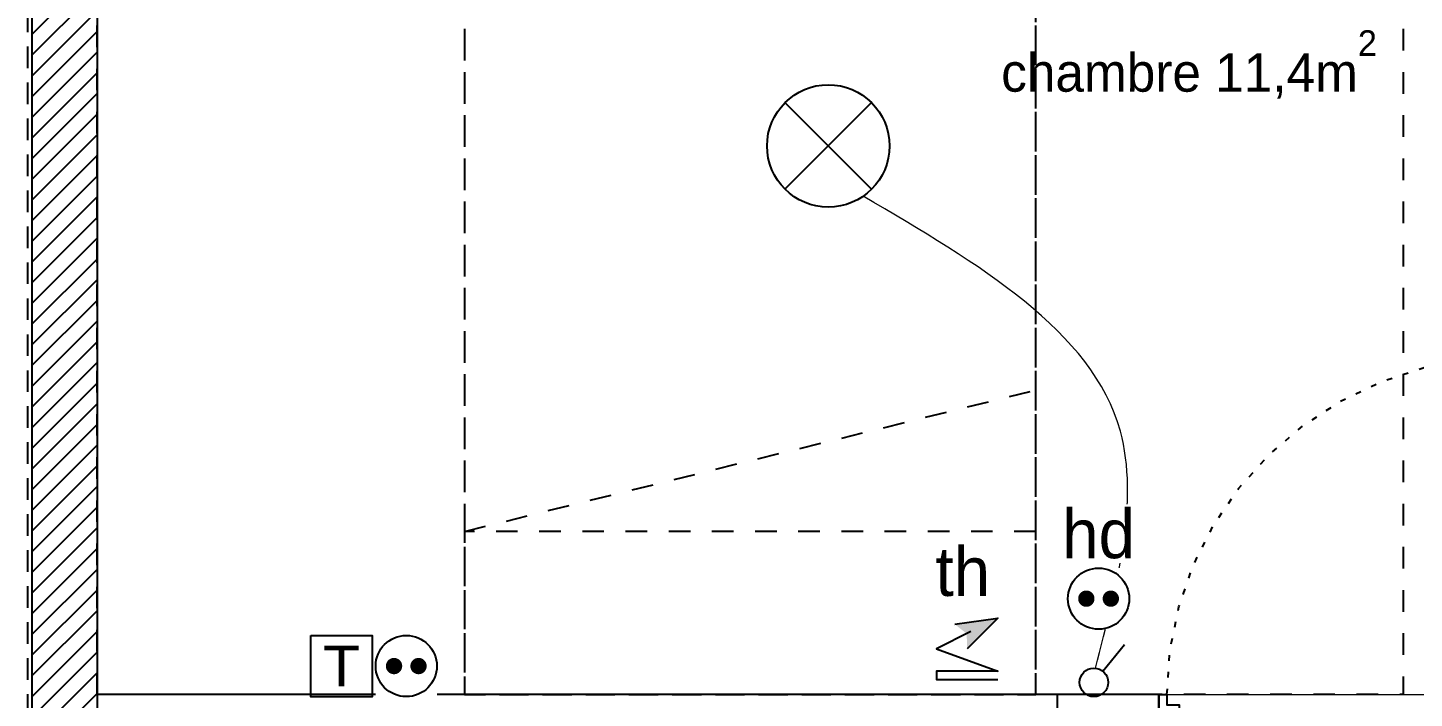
# Model space of a CAD drawing. Header units: centimetres. Extents: x -58072 to 12532, y -30603 to 6224.
# Drawn here: x 9811.5 to 10151.2, y 4568.5 to 4732.9 of the extents above; entities that cross this region are included whole.
import ezdxf

# ---------------------------------------------------------------- set-up
doc = ezdxf.new("R2010")
doc.units = ezdxf.units.CM
for name, pattern in [('Style de ligne -11', [0.347222, 0.20828, -0.138942]), ('Style de ligne -18', [0.164042, 0.054681, -0.109361]), ('VW-01', [0.41656, 0.20828, -0.20828])]:
    doc.linetypes.add(name, pattern=pattern)
for name, color, linetype in [('B Aménagement intérieur', 252, 'Continuous'), ('B GÈnÈral_Hatch', 252, 'Continuous'), ('B Général', 252, 'Continuous'), ('C ANNOTATIONS-prestations', 252, 'Continuous'), ('C ANNOTATIONS-texte', 252, 'Continuous'), ('D SURFACES-shab', 252, 'Continuous'), ('F REMPLISSAGE-vert foncé', 252, 'Continuous')]:
    doc.layers.add(name, color=color, linetype=linetype)
doc.layers.add('prlm-ELEC-CFA', color=1, linetype='Continuous', lineweight=25)
doc.layers.add('prlm-ELEC-CFO', color=1, linetype='Continuous', lineweight=25)
doc.styles.add('Eurostile', font='Eurosti.TTF')
doc.styles.add('prlm-elec-cfa', font='comic.ttf', dxfattribs={"height": 12})
doc.styles.add('prlm-elec-cfo', font='comic.ttf', dxfattribs={"height": 12})
doc.styles.get("Standard").update_dxf_attribs({"font": 'isocp.shx', "height": 12})

# ---------------------------------------------------------------- blocks, each defined once
blk = doc.blocks.new('A 60.Groupe-7-1')
at = {"layer": 'B Général', "linetype": 'Style de ligne -11', "ltscale": 25.4}
blk.add_line((2145.67, -1173.93), (2145.67, 946.07), dxfattribs=at)
blk = doc.blocks.new('B 60.PP 80')
at = {"layer": 'B Général', "flags": 128}
blk.add_lwpolyline([(-43, 2.5), (-43, 85.5), (-39, 85.5), (-39, 2.5)], close=True, dxfattribs=at)
at = {"layer": 'B Général', "linetype": 'Style de ligne -18', "ltscale": 25.4, "flags": 128}
blk.add_lwpolyline([(46, 2.5), (45.27, 13.33), (43.1, 23.98), (39.53, 34.26), (34.61, 44), (28.44, 53.03), (21.1, 61.19), (12.74, 68.35), (3.5, 74.38), (-6.47, 79.18), (-17, 82.67), (-27.91, 84.79), (-39, 85.5)], dxfattribs=at)
at = {"layer": 'B Général', "linetype": 'Continuous', "flags": 128}
for points in [[(-45, 2.5), (-43, 2.5), (-43, 0), (-40, 0), (-40, -2.5), (-45, -2.5)], [(48, 2.5), (46, 2.5), (46, 0), (43, 0), (43, -2.5), (48, -2.5), (48, -2.5), (48, -2.5), (48, 1.79), (48, 1.79)]]:
    blk.add_lwpolyline(points, close=True, dxfattribs=at)
at = {"layer": 'C ANNOTATIONS-prestations', "insert": (-37.5, 32.5), "char_height": 5.8796, "attachment_point": 1, "rotation": 90, "line_spacing_factor": 0.894578, "style": 'Eurostile'}
blk.add_mtext('PP 83 x 204', dxfattribs=at)
blk = doc.blocks.new('B 60.Groupe-6-1')
at = {"layer": 'B Général', "linetype": 'VW-01', "ltscale": 25.4}
blk.add_line((70, -114.99), (-70, -80.35), dxfattribs=at)
at = {"layer": 'B Général', "linetype": 'VW-01', "ltscale": 25.4, "flags": 128}
for points in [[(-70, 35), (70, 35), (70, -155), (-70, -155)], [(-70, -114.99), (70, -114.99), (70, -155), (-70, -155)]]:
    blk.add_lwpolyline(points, close=True, dxfattribs=at)
blk = doc.blocks.new('B 60.Lit 140.190_PMR 2')
at = {"layer": 'B Général', "linetype": 'VW-01', "ltscale": 25.4, "flags": 128}
for points in [[(70, 155), (-70, 155), (-70, 35), (70, 35)], [(-70, -155), (-70, 35), (-160, 35), (-160, -155)], [(160, -155), (160, 35), (70, 35), (70, -155)]]:
    blk.add_lwpolyline(points, close=True, dxfattribs=at)
at = {"layer": 'B Général', "linetype": 'VW-01', "ltscale": 25.4}
for centre, start, end in [((-70, 35), 90, 180), ((70, 35), 0, 90)]:
    blk.add_arc(centre, 90, start, end, dxfattribs=at)
at = {"layer": 'B Général'}
blk.add_blockref('B 60.Groupe-6-1', (0, 0), dxfattribs=at)
blk = doc.blocks.new('B 60.T2 S307 (2D)')
at = {"layer": 'B Général', "linetype": 'Continuous'}
for p, q in [((-126.26, -22.48), (-361.57, -22.48)), ((-126.26, -93.48), (-126.26, -22.48)), ((-101.43, -22.48), (-126.26, -22.48)), ((-101.43, -22.48), (-126.26, -22.48)), ((-101.43, -22.48), (-101.43, -27.48))]:
    blk.add_line(p, q, dxfattribs=at)
at = {"layer": 'D SURFACES-shab', "lineweight": 18, "flags": 128}
blk.add_lwpolyline([(-361.57, 291.52), (-361.57, -22.48), (-0.43, -22.48), (-0.43, 34.39), (-0.43, 34.39), (-0.43, 291.52)], close=True, dxfattribs=at)
at = {"layer": 'F REMPLISSAGE-vert foncé', "linetype": 'Continuous'}
for p, q in [((-126.26, -22.48), (-361.57, -22.48)), ((-126.26, -98.48), (-126.26, -22.48))]:
    blk.add_line(p, q, dxfattribs=at)
at = {"layer": 'B Général', "xscale": -1}
for name, p in [('B 60.Lit 140.190_PMR 2', (-201.57, 132.52)), ('B 60.PP 80', (-53.43, -24.98))]:
    blk.add_blockref(name, p, dxfattribs=at)
blk = doc.blocks.new('B 60.Groupe-44-1')
at = {"layer": 'B Général', "linetype": 'Style de ligne -11', "ltscale": 25.4}
blk.add_line((2145.67, -1173.93), (2145.67, 946.07), dxfattribs=at)
blk = doc.blocks.new('xi.PTCE')
at = {"layer": 'prlm-ELEC-CFO', "color": 0}
for points in [[(-10.61, 10.61), (10.61, -10.61)], [(10.61, 10.61), (-10.61, -10.61)]]:
    blk.add_lwpolyline(points, dxfattribs=at)
at = {"layer": 'prlm-ELEC-CFO', "color": 0, "linetype": 'ByBlock'}
blk.add_circle((0, 0), 15, dxfattribs=at)
blk = doc.blocks.new('xi.SA')
at = {"layer": 'prlm-ELEC-CFO', "color": 0}
blk.add_lwpolyline([(0.2, -1.28), (5.5, 5.28)], dxfattribs=at)
blk.add_circle((-2, -4), 3.5, dxfattribs=at)
blk = doc.blocks.new('xi.PCHD')
at = {"color": 0, "lineweight": 5}
blk.add_wipeout([(-7.5, -7.5), (7.5, -7.5), (7.5, 7.5), (-7.5, 7.5)], dxfattribs=at).dxf.layer = 'prlm-ELEC-CFO'
at = {"layer": 'prlm-ELEC-CFO', "color": 0, "linetype": 'ByBlock', "lineweight": 5, "const_width": 2}
for points in [[(-4, 0, 1), (-2, 0, 1)], [(2, 0, 1), (4, 0, 1)]]:
    blk.add_lwpolyline(points, format="xyb", close=True, dxfattribs=at)
at = {"layer": 'prlm-ELEC-CFO', "color": 0, "linetype": 'ByBlock', "lineweight": -2}
blk.add_circle((0, 0), 7.5, dxfattribs=at)
blk = doc.blocks.new('xi.PC')
at = {"color": 0, "lineweight": 5}
blk.add_wipeout([(-7.5, -7.5), (7.5, -7.5), (7.5, 7.5), (-7.5, 7.5)], dxfattribs=at).dxf.layer = 'prlm-ELEC-CFO'
at = {"layer": 'prlm-ELEC-CFO', "color": 0, "linetype": 'ByBlock', "lineweight": 5, "const_width": 2}
for points in [[(-4, 0, 1), (-2, 0, 1)], [(2, 0, 1), (4, 0, 1)]]:
    blk.add_lwpolyline(points, format="xyb", close=True, dxfattribs=at)
at = {"layer": 'prlm-ELEC-CFO', "color": 0, "linetype": 'ByBlock', "lineweight": -2}
blk.add_circle((0, 0), 7.5, dxfattribs=at)
blk = doc.blocks.new('xi.TEL')
at = {"layer": 'prlm-ELEC-CFA', "color": 0, "linetype": 'ByBlock', "lineweight": -2, "flags": 128}
blk.add_lwpolyline([(-7.5, 7.5), (7.5, 7.5), (7.5, -7.5), (-7.5, -7.5)], close=True, dxfattribs=at)
at = {"layer": 'prlm-ELEC-CFA', "color": 0, "linetype": 'ByBlock', "insert": (0, 0), "char_height": 10, "width": 11.36, "attachment_point": 5}
blk.add_mtext('{\\fVerdana|b0|i0|c0|p34;T}', dxfattribs=at)
blk = doc.blocks.new('xi.TH')
at = {"color": 0, "lineweight": 5}
blk.add_wipeout([(-7.5, -7.5), (7.5, -7.5), (7.5, 7.5), (-7.5, 7.5)], dxfattribs=at).dxf.layer = 'prlm-ELEC-CFA'
at = {"layer": 'prlm-ELEC-CFA', "lineweight": 5}
blk.add_hatch(color=0, dxfattribs=at).paths.add_polyline_path([(-3, 6), (-0.1, 3.7), (0, 0), (7.5, 7.5)])
at = {"layer": 'prlm-ELEC-CFA', "color": 0}
for points in [[(-3, 6), (7.5, 7.5), (0, 0)], [(0.95, 4.23), (-7.5, 0), (7.5, -5.5), (-7.5, -5.5), (-7.5, -7.5), (7.5, -7.5)]]:
    blk.add_lwpolyline(points, dxfattribs=at)

msp = doc.modelspace()

# ---------------------------------------------------------------- hatches: boundary and pattern name
at = {"layer": 'B GÈnÈral_Hatch', "linetype": 'Continuous'}
h = msp.add_hatch(dxfattribs=at)
h.set_pattern_fill('50_BETON', color=256, style=0, pattern_type=2)
h.set_pattern_definition([(45, (0, 0), (2.4253472, -2.6458333), [])])
h.paths.add_polyline_path([(9828.484, 4883.389), (9812.484, 4917.389), (9812.484, 4299.307), (9828.484, 4299.307)])

# ---------------------------------------------------------------- linework, layer by layer
at = {"layer": 'B Général', "linetype": 'Continuous', "lineweight": 18}
for p, q in [((9812.484, 4917.389), (9812.484, 4299.307)), ((9828.484, 4883.389), (9828.484, 4299.307))]:
    msp.add_line(p, q, dxfattribs=at)
at = {"layer": 'B Général', "linetype": 'Continuous'}
for p, q in [((9812.484, 4917.389), (9812.484, 4299.307)), ((9828.484, 4883.389), (9828.484, 4299.307))]:
    msp.add_line(p, q, dxfattribs=at)
at = {"layer": 'prlm-ELEC-CFO', "lineweight": 13}
msp.add_spline([(10073.076, 4575.874), (10079.209, 4633.947), (10016.185, 4691.553)], degree=3, dxfattribs=at)

# ---------------------------------------------------------------- block references
at = {"layer": 'B Aménagement intérieur'}
msp.add_blockref('B 60.T2 S307 (2D)', (10190.054, 4591.874), dxfattribs=at)
at = {"layer": 'B Général'}
for name in ['B 60.Groupe-44-1', 'A 60.Groupe-7-1']:
    msp.add_blockref(name, (7665.813, 4459.319), dxfattribs=at)
at = {"layer": 'prlm-ELEC-CFO'}
for name, p in [('xi.PTCE', (10007.639, 4703.881)), ('xi.SA', (10074.709, 4576.394))]:
    msp.add_blockref(name, p, dxfattribs=at)

# ---------------------------------------------------------------- texts
at = {"layer": 'C ANNOTATIONS-texte', "insert": (10050, 4732.23), "char_height": 9.40741, "width": 114.37467, "attachment_point": 1, "line_spacing_factor": 0.894578, "style": 'Eurostile'}
msp.add_mtext('chambre 11,4m{\\H0.6667x;\\S2^ ;}', dxfattribs=at)

# ---------------------------------------------------------------- next in the draw order: block references
at = {"layer": 'prlm-ELEC-CFA'}
msp.add_blockref('xi.TH', (10041.651, 4580.628), dxfattribs=at)
at = {"layer": 'prlm-ELEC-CFO'}
for name, p in [('xi.PCHD', (10073.865, 4592.908)), ('xi.PC', (9904.238, 4576.389))]:
    msp.add_blockref(name, p, dxfattribs=at)

# ---------------------------------------------------------------- next in the draw order: texts
at = {"layer": 'prlm-ELEC-CFA', "lineweight": 20, "insert": (10040.594, 4599.499), "char_height": 12, "attachment_point": 5, "line_spacing_factor": 0.8, "style": 'prlm-elec-cfa', "bg_fill": 3, "box_fill_scale": 1.1, "bg_fill_color": 256, "bg_fill_transparency": 0}
msp.add_mtext('th', dxfattribs=at)

# ---------------------------------------------------------------- next in the draw order: block references
at = {"layer": 'prlm-ELEC-CFA'}
msp.add_blockref('xi.TEL', (9888.355, 4576.388), dxfattribs=at)

# ---------------------------------------------------------------- next in the draw order: texts
at = {"layer": 'prlm-ELEC-CFO', "lineweight": 20, "insert": (10073.865, 4608.74), "char_height": 12, "attachment_point": 5, "line_spacing_factor": 0.8, "style": 'prlm-elec-cfo', "bg_fill": 3, "box_fill_scale": 1.1, "bg_fill_color": 256, "bg_fill_transparency": 0}
msp.add_mtext('hd', dxfattribs=at)

doc.saveas('drawing.dxf')
